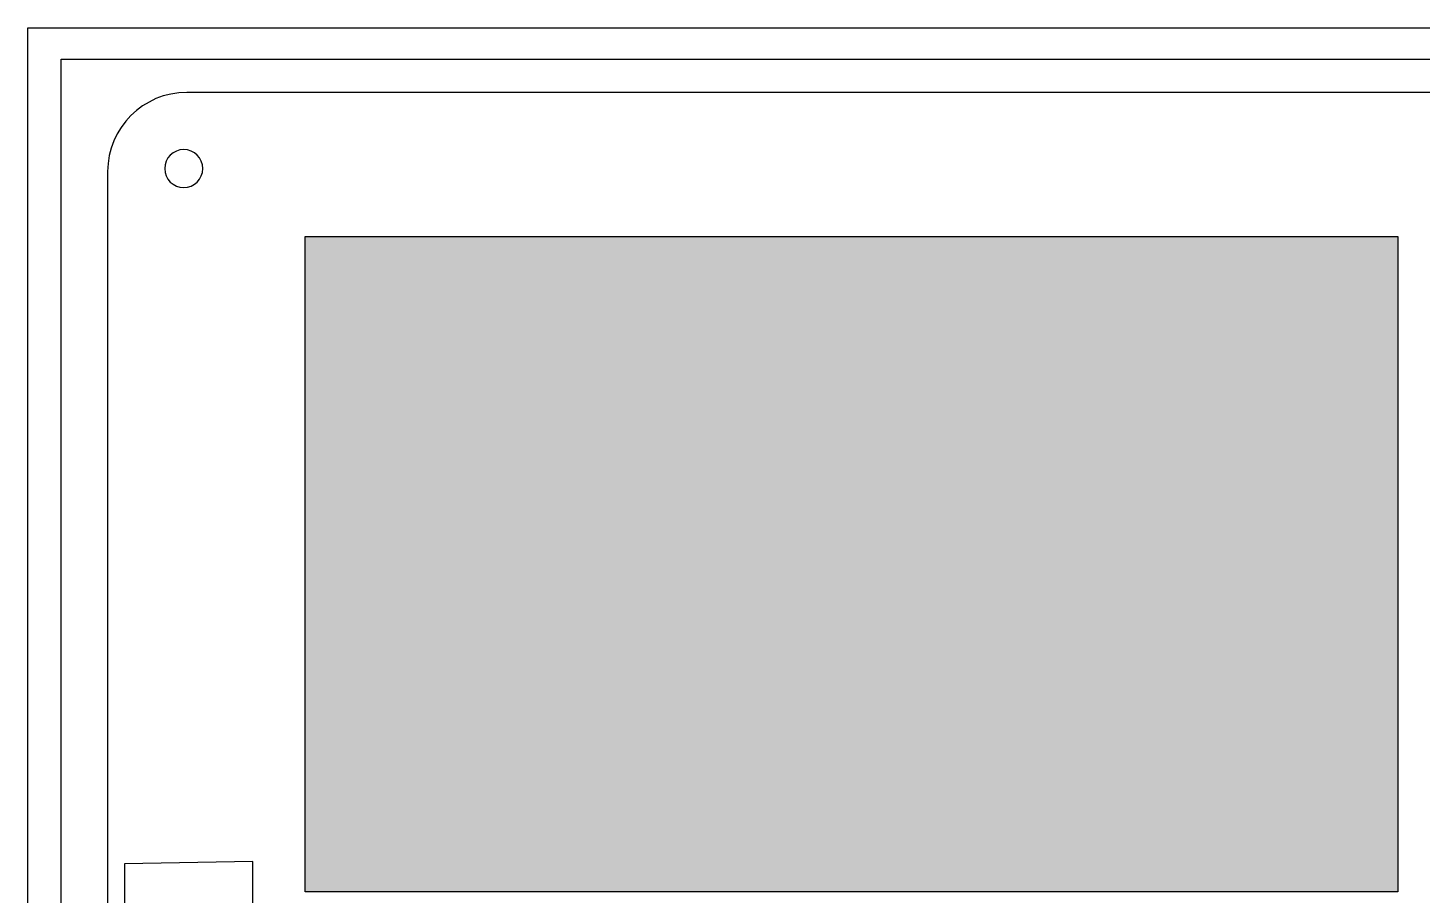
# Model space of a CAD drawing. Extents: x -123 to 250, y -165 to 87.
# Drawn here: x 43.6 to 153.5, y -106.7 to -38.3 of the extents above; entities that cross this region are included whole.
import ezdxf

# ---------------------------------------------------------------- set-up
doc = ezdxf.new("R2010")
doc.units = 0
doc.header["$MEASUREMENT"] = 0
doc.layers.add('LAYER_1', color=7, linetype='CONTINUOUS')

# ---------------------------------------------------------------- blocks, each defined once
blk = doc.blocks.new('BLOCK_15')
at = {"layer": 'LAYER_1', "color": 7}
blk.add_lwpolyline([(199.82, -101.49), (173.15, -101.49), (155.47, -101.49), (155.37, -110.57), (61.36, -110.57), (61.36, -104.03), (51.26, -104.22), (51.26, -110.57), (51.26, -115), (51.26, -148.48), (62.66, -148.48), (62.66, -158.64), (182.04, -158.64), (199.82, -158.64), (199.82, -152), (199.82, -147.07), (206.17, -147.07), (206.17, -107.84), (206.17, -101.49), (199.82, -101.49)], dxfattribs=at)
blk = doc.blocks.new('BLOCK_16')
at = {"layer": 'LAYER_1', "color": 7}
for points, knots in [([(203.82, -160.3), (203.82, -160.3), (56.17, -160.3), (56.17, -160.3), (52.72, -160.3), (49.93, -157.51), (49.93, -154.06), (49.93, -154.06), (49.93, -49.64), (49.93, -49.64), (49.93, -46.2), (52.72, -43.4), (56.17, -43.4), (56.17, -43.4), (203.82, -43.4), (203.82, -43.4), (207.27, -43.4), (210.06, -46.2), (210.06, -49.64), (210.06, -49.64), (210.06, -154.06), (210.06, -154.06), (210.06, -157.51), (207.27, -160.3), (203.82, -160.3)], [0, 0, 0, 0, 1, 1, 1, 2, 2, 2, 3, 3, 3, 4, 4, 4, 5, 5, 5, 6, 6, 6, 7, 7, 7, 8, 8, 8, 8]), ([(57.43, -49.4), (57.43, -50.23), (56.76, -50.9), (55.93, -50.9), (55.1, -50.9), (54.43, -50.23), (54.43, -49.4), (54.43, -48.57), (55.1, -47.9), (55.93, -47.9), (56.76, -47.9), (57.43, -48.57), (57.43, -49.4)], [0, 0, 0, 0, 1, 1, 1, 2, 2, 2, 3, 3, 3, 4, 4, 4, 4])]:
    blk.add_open_spline(points, degree=3, knots=knots, dxfattribs=at)

msp = doc.modelspace()

# ---------------------------------------------------------------- hatches: boundary and pattern name
at = {"layer": 'LAYER_1'}
h = msp.add_hatch(color=7, dxfattribs=at)
h.dxf.hatch_style = 2
h.paths.add_polyline_path([(151.59, -106.43), (65.49, -106.43), (65.49, -54.77), (151.59, -54.77)])

# ---------------------------------------------------------------- linework, layer by layer
at = {"layer": 'LAYER_1', "color": 1}
for points in [[(250.02, -165.31), (43.64, -165.31), (43.64, -38.31), (250.02, -38.31), (250.02, -165.31)], [(246.31, -161.44), (46.28, -161.44), (46.28, -40.79), (246.31, -40.79), (246.31, -161.44)]]:
    msp.add_lwpolyline(points, dxfattribs=at)
at = {"layer": 'LAYER_1', "color": 7}
msp.add_lwpolyline([(151.59, -106.43), (65.49, -106.43), (65.49, -54.77), (151.59, -54.77), (151.59, -106.43)], dxfattribs=at)

# ---------------------------------------------------------------- block references
at = {"layer": 'LAYER_1'}
for name in ['BLOCK_16', 'BLOCK_15']:
    msp.add_blockref(name, (0, 0), dxfattribs=at)

doc.saveas('drawing.dxf')
